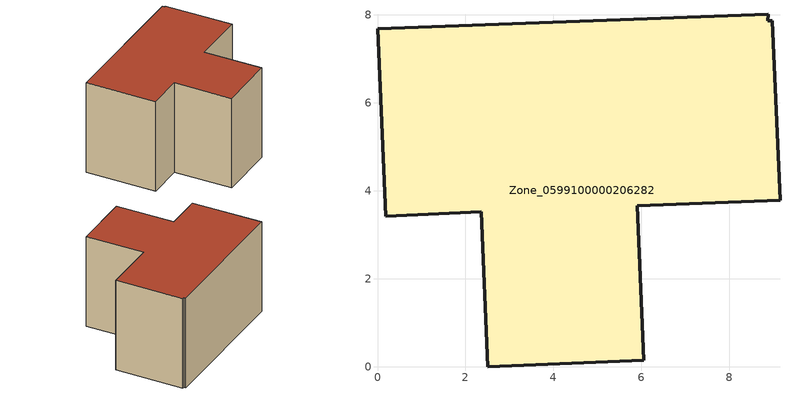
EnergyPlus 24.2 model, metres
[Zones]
Zone_0599100000206282
 floor ground (C_G): 5.9,3.66 6.05,0.15 2.51,0 2.36,3.52 0.19,3.42 0,7.68 8.88,8.02 8.87,7.87 8.98,7.87 9.15,3.79 z0
 wall outside (C_F): 8.88,8.02 0,7.68 0.19,3.42 2.36,3.52 2.51,0 6.05,0.15 5.9,3.66 9.15,3.79 8.98,7.87 8.87,7.87 8.88,8.02 z0:5.71
 roof outside (C_R): 8.87,7.87 8.88,8.02 0,7.68 0.19,3.42 2.36,3.52 2.51,0 6.05,0.15 5.9,3.66 9.15,3.79 8.98,7.87 z5.71
[BUILDING]
Pand.0599100000206282: North Axis=0; Terrain=City; Loads Convergence Tolerance Value=0.04; Temperature Convergence Tolerance Value=0.4; Solar Distribution=FullExterior; Maximum Number of Warmup Days=25; Minimum Number of Warmup Days=1
[Site:Location]
Rotterdam.The.Hague.AP_ZH_NLD Design_Conditions: Latitude=51.96; Longitude=4.45; Time Zone=1; Elevation=-4.5
[SITE:GROUNDTEMPERATURE:BUILDINGSURFACE]
18, 18, 18, 18, 18, 18, 18, 18, 18, 18, 18, 18
[MATERIAL] Thermal Absorptance=0.9; Solar Absorptance=0.7; Visible Absorptance=0.7
Name | Roughness | Thickness | Conductivity | Density | Specific Heat
G.TC.1946-1964 | MediumSmooth | 0.15 | 1 | 540 | 1210
F.TC.1946-1964 | Rough | 0.3 | 0.857143 | 1920 | 840
R.TC.1946-1964 | MediumRough | 0.2 | 0.235294 | 1500 | 1000
[CONSTRUCTION]
C_G: G.TC.1946-1964
C_F: F.TC.1946-1964
C_R: R.TC.1946-1964
[ZONE]
Zone_0599100000206282: Type=1; Multiplier=1; Ceiling Height=Autocalculate; Volume=Autocalculate; Floor Area=autocalculate; Part of Total Floor Area=Yes
[ZONEINFILTRATION:DESIGNFLOWRATE]
Infil_Zone_0599100000206282: Zone or ZoneList or Space or SpaceList=Zone_0599100000206282; Schedule=AlwaysOn; Design Flow Rate Calculation Method=Flow/Area; Flow Rate per Floor Area=0.003; Constant Term Coefficient=1; Temperature Term Coefficient=0; Velocity Term Coefficient=0; Velocity Squared Term Coefficient=0
[HVACTEMPLATE:ZONE:IDEALLOADSAIRSYSTEM]
Zone_0599100000206282: Maximum Heating Supply Air Temperature=50; Minimum Cooling Supply Air Temperature=13; Maximum Heating Supply Air Humidity Ratio=0.0156; Minimum Cooling Supply Air Humidity Ratio=0.0077; Heating Limit=NoLimit; Cooling Limit=NoLimit; Dehumidification Control Type=ConstantSensibleHeatRatio; Cooling Sensible Heat Ratio=0.7; Dehumidification Setpoint=60; Humidification Control Type=None; Humidification Setpoint=30; Outdoor Air Method=None; Outdoor Air Flow Rate per Person=0.00944; Outdoor Air Flow Rate per Zone Floor Area=0; Outdoor Air Flow Rate per Zone=0; Demand Controlled Ventilation Type=None; Outdoor Air Economizer Type=NoEconomizer; Heat Recovery Type=None; Sensible Heat Recovery Effectiveness=0.7; Latent Heat Recovery Effectiveness=0.65
[ZONECONTROL:THERMOSTAT]
ThermostatControl_Zone_0599100000206282: Zone or ZoneList=Zone_0599100000206282; Control Type Schedule=DualSetpointControlType; Control 1=Thermostat_Zone_0599100000206282; Temperature Difference Between Cutout And Setpoint=0
[THERMOSTATSETPOINT:DUALSETPOINT]
Thermostat_Zone_0599100000206282: Heating Setpoint Temperature Schedule=HeatingSetpoint_Zone_0599100000206282; Cooling Setpoint Temperature Schedule=CoolingSetpoint_Zone_0599100000206282
[SCHEDULE:COMPACT]
HeatingSetpoint_Zone_0599100000206282: Through: 12/31, For: AllDays, Until: 24:00, 21
CoolingSetpoint_Zone_0599100000206282: Through: 12/31, For: AllDays, Until: 24:00, 24
DualSetpointControlType: Through: 12/31, For: AllDays, Until: 24:00, 4
AlwaysOn: Through: 12/31, For: AllDays, Until: 24:00, 1
